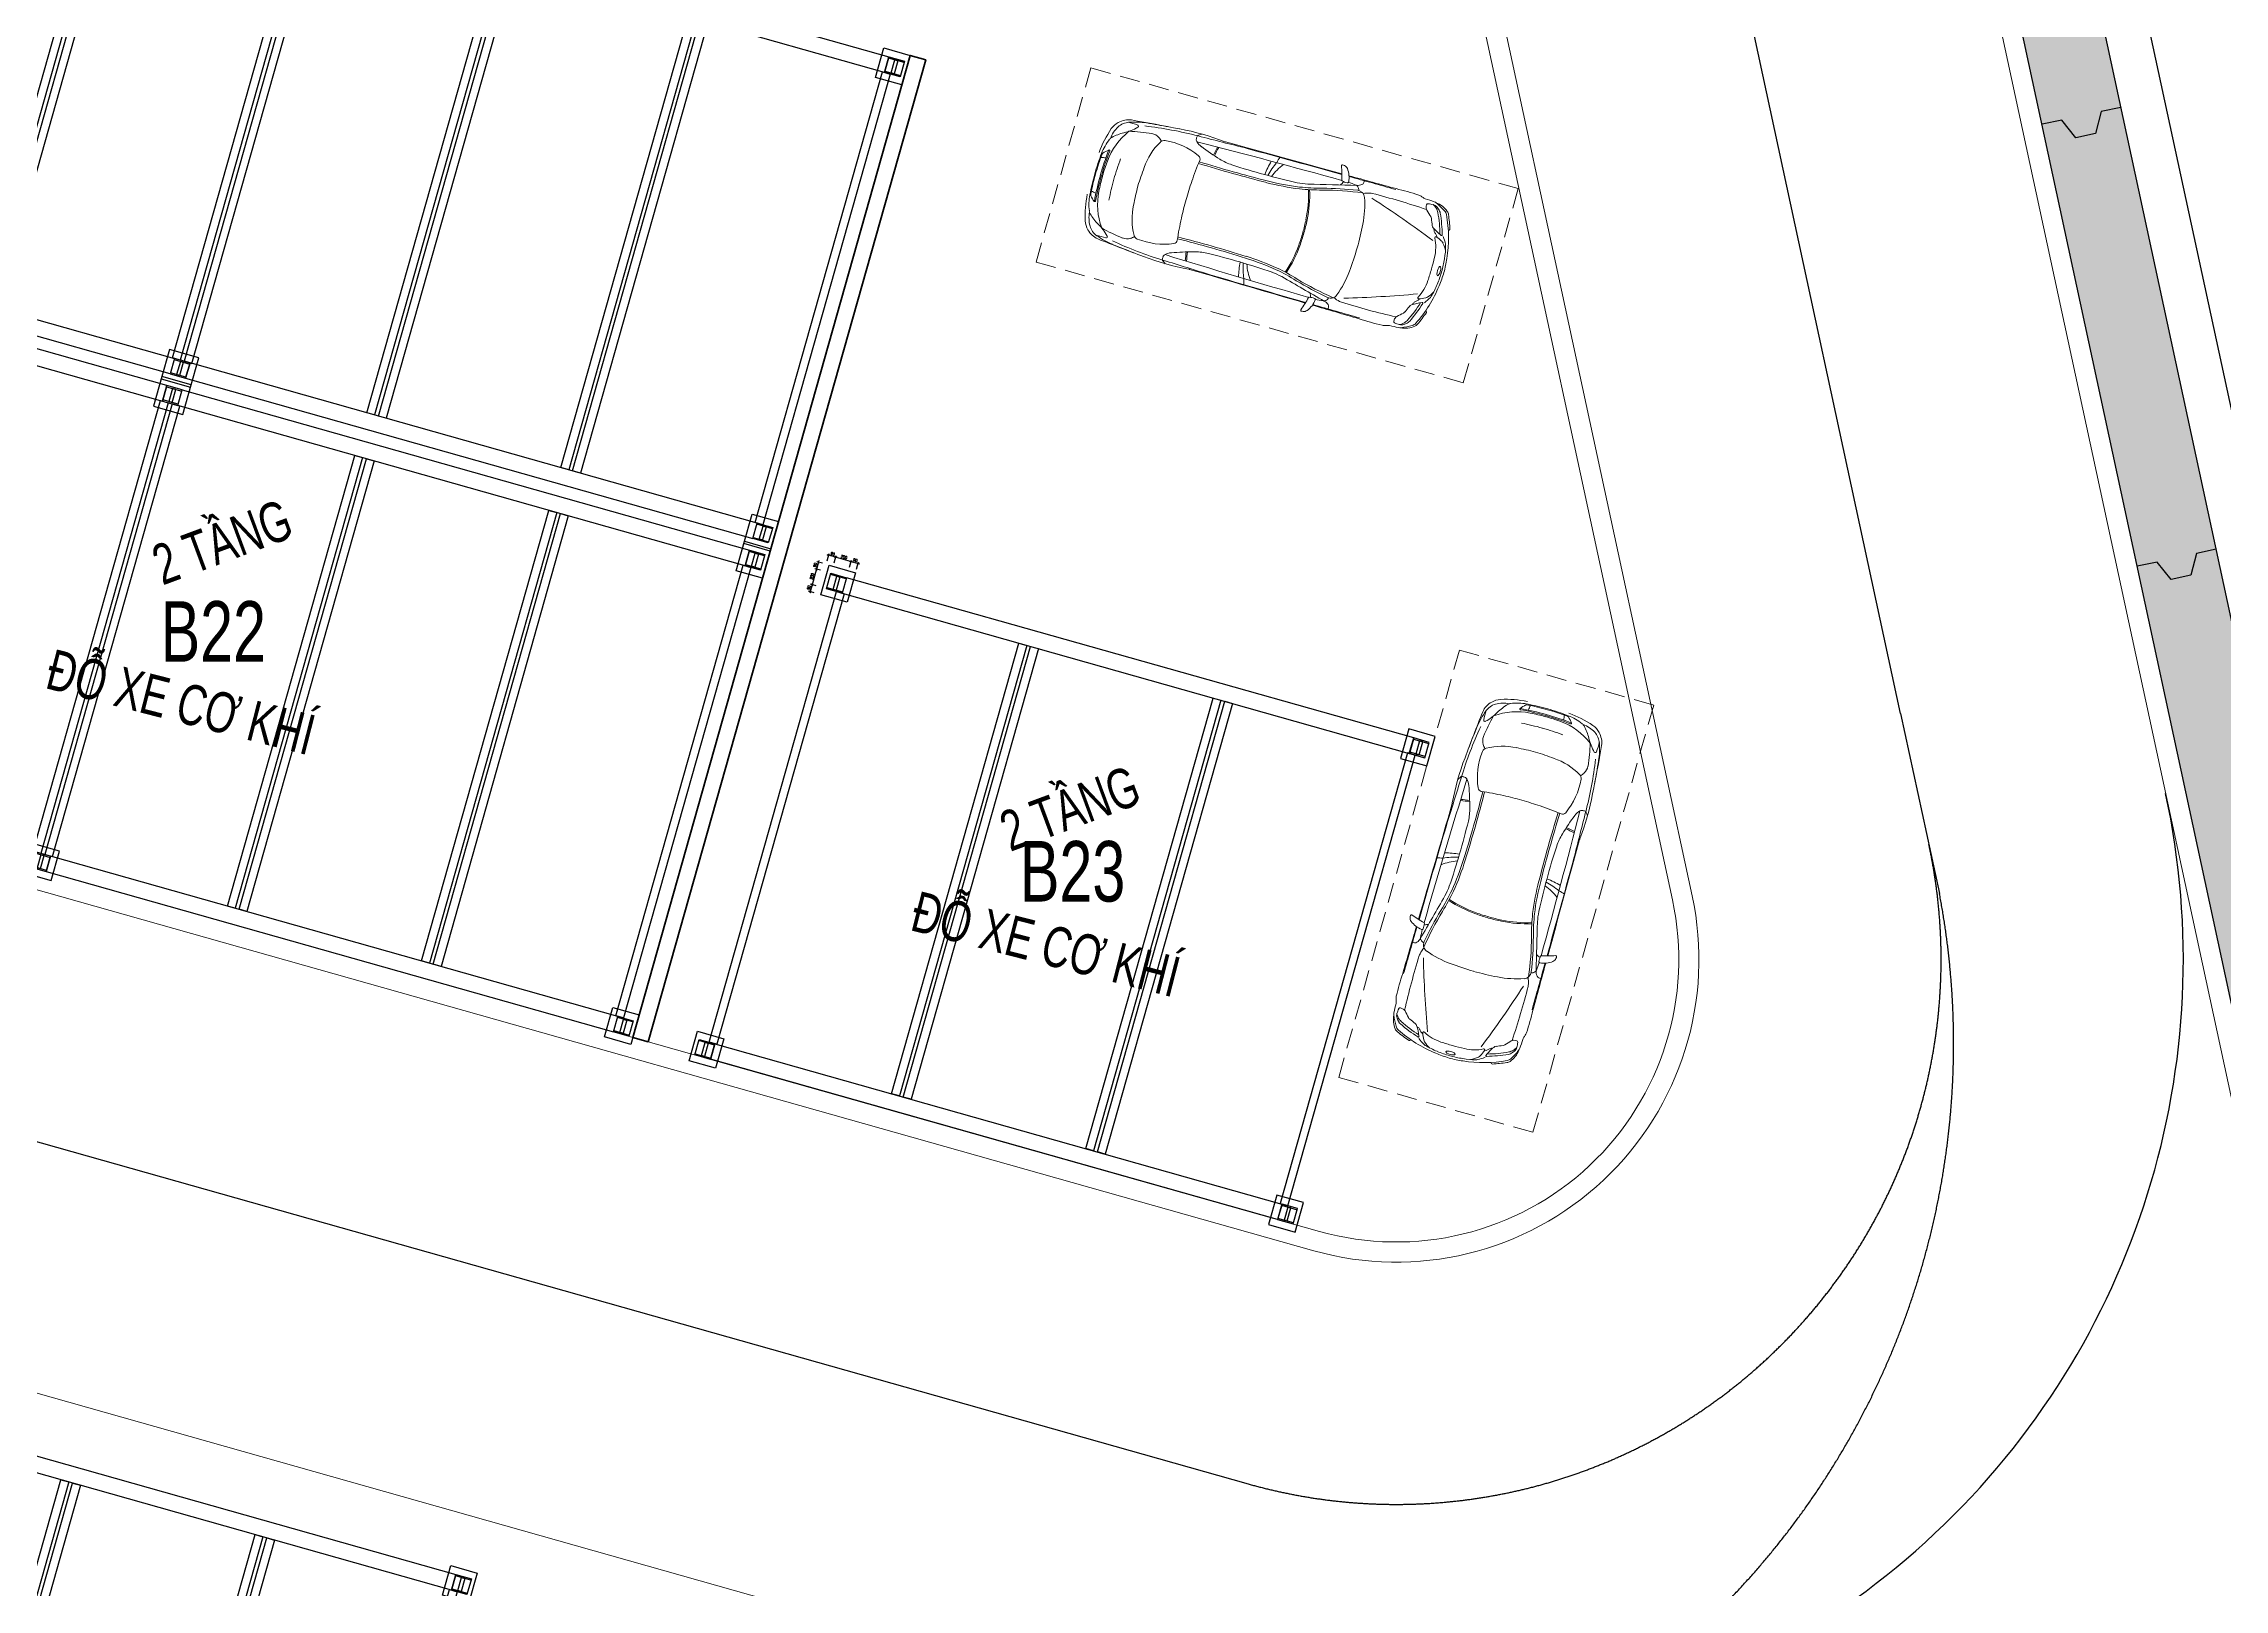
# Model space of a CAD drawing. Header units: millimetres. Extents: x -1534340 to 1713810, y -1348191 to 1114081.
# Drawn here: x 1019368 to 1046380, y 113182 to 132330 of the extents above; entities that cross this region are included whole.
import ezdxf
from ezdxf.enums import TextEntityAlignment as Align

# ---------------------------------------------------------------- set-up
doc = ezdxf.new("R2010")
doc.units = ezdxf.units.MM
doc.header["$LTSCALE"] = 100
doc.header["$PDMODE"] = 32
doc.header["$PDSIZE"] = 2.5
for name, pattern in [('( Hidden )', [0.375, 0.25, -0.125]), ('DASHDOT2', [0.5, 0.25, -0.125, 0, -0.125]), ('Xref_ST_MBDV Cot vach 30.7.2022$0$DASHDOT', [1, 0.5, -0.25, 0, -0.25])]:
    doc.linetypes.add(name, pattern=pattern)
for name, color, linetype, lineweight in [('00lining', 8, 'Continuous', 5), ('00vehicle', 250, 'Continuous', 5), ('09 - DIM', 40, 'Continuous', 5), ('GT NEW', 1, 'Continuous', 13), ('KT-GIAO THONG HAM', 42, 'Continuous', 13), ('KT-Net cat', 1, 'Continuous', 40)]:
    doc.layers.add(name, color=color, linetype=linetype, lineweight=lineweight)
for name, color, linetype in [('2', 2, 'Continuous'), ('A-FLOR-STRS', 16, 'Continuous'), ('ccu12-Manh', 8, 'Continuous'), ('IDEA - dim', 251, 'Continuous'), ('KT-Kich thuoc', 9, 'Continuous'), ('xe cơ khí', 251, 'Continuous'), ('Xref_ST_MBDV Cot vach 30.7.2022$0$KT-Text', 7, 'Continuous'), ('Xref_ST_MBDV Cot vach 30.7.2022$0$Xref_ST_MBDV Cot vach 30.7.2022|Xref_ST_MBDV Cot vach 30.7.2022|Xref_ST_MBDV Cot vach 30.7.2022|Xref_ST_MBDV Cot vach 30.7.2022|A-CORE-OTLN', 2, 'Continuous'), ('Xref_ST_MBDV Cot vach 30.7.2022$0$Xref_ST_MBDV Cot vach 30.7.2022|Xref_ST_MBDV Cot vach 30.7.2022|Xref_ST_MBDV Cot vach 30.7.2022|Xref_ST_MBDV Cot vach 30.7.2022|A-WALL-PATT', 251, 'Continuous'), ('Xref_ST_MBDV Cot vach 30.7.2022$0$Xref_ST_MBDV Cot vach 30.7.2022|Xref_ST_MBDV Cot vach 30.7.2022|Xref_ST_MBDV Cot vach 30.7.2022|Xref_ST_MBDV Cot vach 30.7.2022|ccu12-Thay', 7, 'Continuous'), ('Xref_ST_MBDV Cot vach 30.7.2022$0$Xref_ST_MBDV Cot vach 30.7.2022|Xref_ST_MBDV Cot vach 30.7.2022|Xref_ST_MBDV Cot vach 30.7.2022|Xref_ST_MBDV Cot vach 30.7.2022|Site_plot line', 1, 'Xref_ST_MBDV Cot vach 30.7.2022$0$DASHDOT')]:
    doc.layers.add(name, color=color, linetype=linetype)
doc.styles.add('00 Text ccu dim', font='vnsimli.shx', dxfattribs={"width": 0.7})
doc.styles.add('Xref_ST_MBDV Cot vach 30.7.2022$0$Arial', font='arial.ttf', dxfattribs={"width": 0.7})
doc.dimstyles.new('00A1CCU_1-300', dxfattribs={"dimscale": 300, "dimtxt": 3.5, "dimasz": 1.5, "dimexe": 1, "dimexo": 0, "dimgap": 0.6, "dimtad": 1, "dimdec": 0, "dimzin": 0, "dimdsep": 46, "dimtxsty": '00 Text ccu dim', "dimblk1": 'ARCHTICK', "dimblk2": 'ARCHTICK', "dimsah": 1, "dimcen": 2, "dimdle": 1, "dimclrd": 256, "dimclre": 256, "dimclrt": 31, "dimadec": 0, "dimazin": 0, "dimtfac": 1, "dimtdec": 0, "dimtix": 1, "dimtmove": 2, "dimatfit": 3, "dimldrblk": 'OPEN90', "dimfxl": 1, "dimtvp": 0.833333, "dimtolj": 1, "dimtzin": 0, "dimarcsym": 0})

# ---------------------------------------------------------------- blocks, each defined once
blk = doc.blocks.new('Xref_ST_MBDV Cot vach 30.7.2022$0$Tuong Vay01-flat-1')
at = {"layer": 'Xref_ST_MBDV Cot vach 30.7.2022$0$Xref_ST_MBDV Cot vach 30.7.2022|Xref_ST_MBDV Cot vach 30.7.2022|Xref_ST_MBDV Cot vach 30.7.2022|Xref_ST_MBDV Cot vach 30.7.2022|A-WALL-PATT'}
h = blk.add_hatch(dxfattribs=at)
h.set_pattern_fill('ACET-2D-VATLIEU04', color=256, scale=50, pattern_type=2)
h.set_pattern_definition([(50, (-11139561.84, -1407213.45), (-225.902474, 189.5546825), [37.5, -412.5]), (355, (-11139561.84, -1407213.45), (32.127212, 367.215716), [30, -330]), (100.4514, (-11139531.95, -1407216.06), (-341.231527, -62.944187), [31.870095, -350.571056]), (46.1842, (-11139561.84, -1407113.45), (-319.180497, 306.252097), [56.25, -618.75]), (96.6356, (-11139517.37, -1407120.34), (-516.995922, -60.144022), [47.805144, -525.8565]), (351.1842, (-11139561.84, -1407113.45), (84.740774, 546.39543), [45, -495]), (21, (-11139511.84, -1407138.45), (-105.680822, 275.3079534), [37.5, -412.5]), (326, (-11139511.84, -1407138.45), (206.128805, 305.59852), [30, -330]), (71.4514, (-11139486.97, -1407155.22), (-328.963765, 110.380101), [31.870095, -350.571056]), (37.5, (-11139561.84, -1407213.45), (-78.1345294, 101.8269012), [0, -326, 0, -335, 0, -331.25]), (7.5, (-11139561.84, -1407213.45), (-23.2793464, 176.824191), [0, -191, 0, -318.5, 0, -126.25]), (327.5, (-11139673.34, -1407213.45), (71.9444175, 112.9301145), [0, -125, 0, -390, 0, -517.5000003]), (317.5, (-11139723.34, -1407213.45), (158.0205496, 172.449169), [0, -162.5, 0, -259, 0, -367.5]), (45, (-11139561.84, -1407213.45), (-150.260191, 150.260191), []), (45, (-11139561.84, -1407152.2), (-150.260191, 150.260191), [])])
h.paths.add_polyline_path([(-82665, -118500), (-81837, -121132), (-80903, -123728), (-79863, -126284), (-78720, -128795), (-77475, -131258), (-76131, -133667), (-74689, -136020), (-73153, -138312), (-71525, -140539), (-69807, -142699), (-68002, -144786), (-66114, -146798), (-64145, -148731), (-62100, -150582), (-59980, -152349), (-57790, -154027), (-55533, -155614), (-53213, -157109), (-50835, -158507), (-48401, -159807), (-45916, -161007), (-43385, -162104), (-40811, -163097), (-38198, -163985), (-35551, -164765), (-32875, -165436), (-30174, -165998), (-27451, -166448), (-24702, -166789), (-4397, -168938), (36420, -167648), (41836, -160719), (12445, -24368), (8473, -9249), (-4719, -5521), (-10557, -9947), (-34021, -27848), (-39777, -32009), (-41249, -35294), (-45787, -38574), (-49368, -38942), (-57644, -44924), (-59845, -46601), (-61969, -48362), (-64020, -50208), (-65993, -52137), (-67887, -54144), (-69696, -56226), (-71420, -58381), (-73054, -60604), (-74596, -62892), (-76043, -65242), (-77394, -67648), (-78645, -70107), (-79794, -72615), (-80841, -75168), (-81782, -77762), (-82617, -80392), (-83343, -83054), (-83961, -85743), (-84468, -88455), (-84865, -91186), (-85149, -93930), (-85321, -96684), (-85381, -99530), (-85329, -102201), (-85163, -104955), (-84886, -107701), (-84496, -110432), (-83996, -113146), (-83385, -115836)], flags=16)
h.paths.add_polyline_path([(-83625, -118781), (-82785, -121452), (-81837, -124086), (-80781, -126680), (-79621, -129228), (-78358, -131727), (-76994, -134172), (-75531, -136560), (-73973, -138886), (-72320, -141146), (-70577, -143337), (-68746, -145455), (-66829, -147497), (-64832, -149459), (-62755, -151337), (-60604, -153130), (-58382, -154833), (-56092, -156444), (-53738, -157960), (-51324, -159379), (-48854, -160699), (-46333, -161916), (-43764, -163030), (-41151, -164038), (-38500, -164938), (-35814, -165730), (-33098, -166411), (-30357, -166981), (-27595, -167438), (-24816, -167783), (-4434, -169940), (36920, -168633), (42913, -160966), (13418, -24135), (9295, -8442), (-4926, -4424), (-11163, -9151), (-34617, -27045), (-40580, -31355), (-42052, -34640), (-46156, -37607), (-49737, -37975), (-58240, -44121), (-60467, -45819), (-62623, -47605), (-64704, -49479), (-66707, -51435), (-68628, -53472), (-70465, -55586), (-72214, -57772), (-73872, -60029), (-75437, -62350), (-76905, -64734), (-78276, -67176), (-79545, -69672), (-80712, -72217), (-81774, -74808), (-82729, -77440), (-83576, -80109), (-84314, -82810), (-84940, -85539), (-85455, -88291), (-85857, -91062), (-86146, -93847), (-86321, -96642), (-86382, -99529), (-86328, -102241), (-86160, -105036), (-85879, -107821), (-85484, -110593), (-84976, -113347), (-84356, -116078)])
at = {"layer": 'Xref_ST_MBDV Cot vach 30.7.2022$0$Xref_ST_MBDV Cot vach 30.7.2022|Xref_ST_MBDV Cot vach 30.7.2022|Xref_ST_MBDV Cot vach 30.7.2022|Xref_ST_MBDV Cot vach 30.7.2022|A-CORE-OTLN', "color": 6}
for points in [[(42913, -160966), (13418, -24135), (9295, -8442), (-4926, -4424), (-11163, -9151), (-34617, -27045)], [(41836, -160719), (12445, -24368), (8473, -9249), (-4719, -5521), (-10557, -9947), (-34021, -27848)]]:
    blk.add_lwpolyline(points, dxfattribs=at)
at = {"layer": 'Xref_ST_MBDV Cot vach 30.7.2022$0$Xref_ST_MBDV Cot vach 30.7.2022|Xref_ST_MBDV Cot vach 30.7.2022|Xref_ST_MBDV Cot vach 30.7.2022|Xref_ST_MBDV Cot vach 30.7.2022|ccu12-Thay', "ltscale": 10}
for points in [[(15188, -32347), (14944, -32399), (14874, -32670), (14630, -32723), (14455, -32505), (14211, -32557)], [(16368, -37821), (16124, -37873), (16054, -38144), (15810, -38197), (15635, -37979), (15391, -38032)]]:
    blk.add_lwpolyline(points, dxfattribs=at)
at = {"layer": 'Xref_ST_MBDV Cot vach 30.7.2022$0$Xref_ST_MBDV Cot vach 30.7.2022|Xref_ST_MBDV Cot vach 30.7.2022|Xref_ST_MBDV Cot vach 30.7.2022|Xref_ST_MBDV Cot vach 30.7.2022|Site_plot line', "ltscale": 5000}
blk.add_line((43505, -161101), (13953, -24007), dxfattribs=at)
blk = doc.blocks.new('cot')
at = {"layer": 'xe cơ khí'}
for points in [[(11052751, 1251358), (11053091, 1251358), (11053091, 1250978), (11052751, 1250978)], [(11052801, 1251268), (11053001, 1251268), (11053001, 1251252), (11052801, 1251252)], [(11052801, 1251268), (11053001, 1251268), (11053001, 1251068), (11052801, 1251068)], [(11052921, 1251252), (11052921, 1251084), (11052881, 1251084), (11052881, 1251252)], [(11052801, 1251084), (11053001, 1251084), (11053001, 1251068), (11052801, 1251068)]]:
    blk.add_lwpolyline(points, close=True, dxfattribs=at)
blk = doc.blocks.new('bbbb5')
at = {"layer": 'xe cơ khí'}
for points in [[(7550, 6290), (250, 6290), (250, 6090), (7550, 6090)], [(7840, 6380), (7460, 6380), (7460, 6000), (7840, 6000)], [(7750, 6290), (7550, 6290), (7550, 6274), (7750, 6274)], [(7750, 6290), (7550, 6290), (7550, 6090), (7750, 6090)], [(7630, 6274), (7630, 6106), (7670, 6106), (7670, 6274)], [(7750, 6290), (12550, 6290), (12550, 6090), (7750, 6090)], [(175, 6090), (275, 6090), (275, 290), (175, 290)], [(2525, 6090), (2625, 6090), (2625, 290), (2525, 290)], [(2675, 6090), (2775, 6090), (2775, 290), (2675, 290)], [(5025, 6090), (5125, 6090), (5125, 290), (5025, 290)], [(5175, 6090), (5275, 6090), (5275, 290), (5175, 290)], [(7625, 6090), (7525, 6090), (7525, 290), (7625, 290)], [(7750, 6106), (7550, 6106), (7550, 6090), (7750, 6090)], [(7675, 6090), (7775, 6090), (7775, 290), (7675, 290)], [(10125, 6090), (10025, 6090), (10025, 290), (10125, 290)], [(10275, 6090), (10175, 6090), (10175, 290), (10275, 290)], [(12625, 6090), (12525, 6090), (12525, 290), (12625, 290)], [(250, 290), (7550, 290), (7550, 90), (250, 90)], [(7840, 380), (7460, 380), (7460, 0), (7840, 0)], [(7750, 290), (7550, 290), (7550, 274), (7750, 274)], [(7750, 290), (7550, 290), (7550, 90), (7750, 90)], [(7630, 274), (7630, 106), (7670, 106), (7670, 274)], [(12550, 290), (7750, 290), (7750, 90), (12550, 90)], [(7750, 106), (7550, 106), (7550, 90), (7750, 90)]]:
    blk.add_lwpolyline(points, close=True, dxfattribs=at)
for p in [(-11052751, -1244978), (-11052751, -1250978)]:
    blk.add_blockref('cot', p, dxfattribs=at)
at = {"layer": 'xe cơ khí', "xscale": -1}
for p in [(11065551, -1244978), (11065551, -1250978)]:
    blk.add_blockref('cot', p, dxfattribs=at)
blk = doc.blocks.new('_ARCHTICK')
at = {"color": 0, "linetype": 'ByBlock', "const_width": 0.15}
blk.add_lwpolyline([(-0.5, -0.5), (0.5, 0.5)], dxfattribs=at)
blk = doc.blocks.new('*D310')
at = {"layer": 'Defpoints', "color": 0, "transparency": 16777216}
for p in [(-1060606, -1174522), (-1060606, -1174594), (-1060516, -1174594)]:
    blk.add_point(p, dxfattribs=at)
at = {"layer": 'xe cơ khí', "lineweight": -2, "transparency": 16777216}
for p, q in [((-1060606, -1174594), (-1060606, -1174502)), ((-1060516, -1174594), (-1060516, -1174502)), ((-1060496, -1174522), (-1060626, -1174522))]:
    blk.add_line(p, q, dxfattribs=at)
at = {"layer": 'xe cơ khí', "lineweight": -2, "transparency": 16777216, "xscale": 30, "yscale": 30, "zscale": 30, "rotation": 180}
blk.add_blockref('_ARCHTICK', (-1060606, -1174522), dxfattribs=at)
at = {"layer": 'xe cơ khí', "lineweight": -2, "transparency": 16777216, "xscale": 30, "yscale": 30, "zscale": 30}
blk.add_blockref('_ARCHTICK', (-1060516, -1174522), dxfattribs=at)
at = {"layer": 'xe cơ khí', "color": 31, "transparency": 16777216, "insert": (-1060561, -1174492), "char_height": 36, "attachment_point": 5, "style": '00 Text ccu dim'}
blk.add_mtext('\\A1;90', dxfattribs=at)
blk = doc.blocks.new('_Open90')
at = {"color": 0, "linetype": 'ByBlock', "lineweight": -2}
for p, q in [((0, 0), (-1, 0)), ((-0.5, 0.5), (0, 0)), ((0, 0), (-0.5, -0.5))]:
    blk.add_line(p, q, dxfattribs=at)
blk = doc.blocks.new('*D311')
at = {"layer": 'Defpoints', "color": 0, "transparency": 16777216}
for p in [(-1060516, -1174522), (-1060516, -1174594), (-1060316, -1174594)]:
    blk.add_point(p, dxfattribs=at)
at = {"layer": 'xe cơ khí', "lineweight": -2, "transparency": 16777216}
for p, q in [((-1060516, -1174594), (-1060516, -1174502)), ((-1060316, -1174594), (-1060316, -1174502)), ((-1060296, -1174522), (-1060536, -1174522))]:
    blk.add_line(p, q, dxfattribs=at)
at = {"layer": 'xe cơ khí', "lineweight": -2, "transparency": 16777216, "xscale": 30, "yscale": 30, "zscale": 30, "rotation": 180}
blk.add_blockref('_ARCHTICK', (-1060516, -1174522), dxfattribs=at)
at = {"layer": 'xe cơ khí', "lineweight": -2, "transparency": 16777216, "xscale": 30, "yscale": 30, "zscale": 30}
blk.add_blockref('_ARCHTICK', (-1060316, -1174522), dxfattribs=at)
at = {"layer": 'xe cơ khí', "color": 31, "transparency": 16777216, "insert": (-1060416, -1174492), "char_height": 36, "attachment_point": 5, "style": '00 Text ccu dim'}
blk.add_mtext('\\A1;200', dxfattribs=at)
blk = doc.blocks.new('*D312')
at = {"layer": 'Defpoints', "color": 0, "transparency": 16777216}
for p in [(-1060316, -1174594), (-1060226, -1174522), (-1060226, -1174594)]:
    blk.add_point(p, dxfattribs=at)
at = {"layer": 'xe cơ khí', "lineweight": -2, "transparency": 16777216}
for p, q in [((-1060316, -1174594), (-1060316, -1174502)), ((-1060226, -1174594), (-1060226, -1174502)), ((-1060336, -1174522), (-1060206, -1174522))]:
    blk.add_line(p, q, dxfattribs=at)
at = {"layer": 'xe cơ khí', "lineweight": -2, "transparency": 16777216, "xscale": 30, "yscale": 30, "zscale": 30, "rotation": 180}
blk.add_blockref('_ARCHTICK', (-1060316, -1174522), dxfattribs=at)
at = {"layer": 'xe cơ khí', "lineweight": -2, "transparency": 16777216, "xscale": 30, "yscale": 30, "zscale": 30}
blk.add_blockref('_ARCHTICK', (-1060226, -1174522), dxfattribs=at)
at = {"layer": 'xe cơ khí', "color": 31, "transparency": 16777216, "insert": (-1060271, -1174492), "char_height": 36, "attachment_point": 5, "style": '00 Text ccu dim'}
blk.add_mtext('\\A1;90', dxfattribs=at)
blk = doc.blocks.new('*D313')
at = {"layer": 'Defpoints', "color": 0, "transparency": 16777216}
for p in [(-1060703, -1174729), (-1060653, -1174639), (-1060653, -1174729)]:
    blk.add_point(p, dxfattribs=at)
at = {"layer": 'xe cơ khí', "lineweight": -2, "transparency": 16777216}
for p, q in [((-1060653, -1174639), (-1060723, -1174639)), ((-1060653, -1174729), (-1060723, -1174729)), ((-1060703, -1174619), (-1060703, -1174749))]:
    blk.add_line(p, q, dxfattribs=at)
at = {"layer": 'xe cơ khí', "lineweight": -2, "transparency": 16777216, "xscale": 30, "yscale": 30, "zscale": 30}
for p, rotation in [((-1060703, -1174639), 90), ((-1060703, -1174729), 270)]:
    blk.add_blockref('_ARCHTICK', p, dxfattribs=dict(at, rotation=rotation))
at = {"layer": 'xe cơ khí', "color": 31, "transparency": 16777216, "insert": (-1060733, -1174684), "char_height": 36, "attachment_point": 5, "rotation": 90, "style": '00 Text ccu dim'}
blk.add_mtext('\\A1;90', dxfattribs=at)
blk = doc.blocks.new('*D314')
at = {"layer": 'Defpoints', "color": 0, "transparency": 16777216}
for p in [(-1060653, -1174729), (-1060703, -1174929), (-1060653, -1174929)]:
    blk.add_point(p, dxfattribs=at)
at = {"layer": 'xe cơ khí', "lineweight": -2, "transparency": 16777216}
for p, q in [((-1060653, -1174729), (-1060723, -1174729)), ((-1060703, -1174709), (-1060703, -1174949)), ((-1060653, -1174929), (-1060723, -1174929))]:
    blk.add_line(p, q, dxfattribs=at)
at = {"layer": 'xe cơ khí', "lineweight": -2, "transparency": 16777216, "xscale": 30, "yscale": 30, "zscale": 30}
for p, rotation in [((-1060703, -1174729), 90), ((-1060703, -1174929), 270)]:
    blk.add_blockref('_ARCHTICK', p, dxfattribs=dict(at, rotation=rotation))
at = {"layer": 'xe cơ khí', "color": 31, "transparency": 16777216, "insert": (-1060733, -1174829), "char_height": 36, "attachment_point": 5, "rotation": 90, "style": '00 Text ccu dim'}
blk.add_mtext('\\A1;200', dxfattribs=at)
blk = doc.blocks.new('*D315')
at = {"layer": 'Defpoints', "color": 0, "transparency": 16777216}
for p in [(-1060703, -1175019), (-1060653, -1174929), (-1060653, -1175019)]:
    blk.add_point(p, dxfattribs=at)
at = {"layer": 'xe cơ khí', "lineweight": -2, "transparency": 16777216}
for p, q in [((-1060653, -1174929), (-1060723, -1174929)), ((-1060653, -1175019), (-1060723, -1175019)), ((-1060703, -1174909), (-1060703, -1175039))]:
    blk.add_line(p, q, dxfattribs=at)
at = {"layer": 'xe cơ khí', "lineweight": -2, "transparency": 16777216, "xscale": 30, "yscale": 30, "zscale": 30}
for p, rotation in [((-1060703, -1174929), 90), ((-1060703, -1175019), 270)]:
    blk.add_blockref('_ARCHTICK', p, dxfattribs=dict(at, rotation=rotation))
at = {"layer": 'xe cơ khí', "color": 31, "transparency": 16777216, "insert": (-1060733, -1174974), "char_height": 36, "attachment_point": 5, "rotation": 90, "style": '00 Text ccu dim'}
blk.add_mtext('\\A1;90', dxfattribs=at)
blk = doc.blocks.new('*U1475')
at = {"linetype": '( Hidden )', "ltscale": 10}
blk.add_lwpolyline([(-1337, -5892), (-3328, -4379), (0, 0), (1990, -1513)], close=True, dxfattribs=at)
at = {"layer": '00vehicle', "ltscale": 300}
for centre, radius, start, end in [((6138, -6507), 8400, 139.2937, 140.0872), ((249, -1377), 553, 144.2387, 150.5493), ((-158, -1090), 94.3, 119.4911, 139.2937), ((5, -1196), 282, 103.1712, 138.8314), ((273, -1852), 969, 111.2439, 119.4911), ((-165, -1092), 51.5, 109.8199, 135.9497), ((-124, -1109), 94.3, 108.1722, 144.2387), ((-107, -1273), 241, 99.6154, 108.1512), ((-75, -1257), 250, 95.1771, 108.1722), ((-120, -1214), 182, 79.7114, 98.5191), ((-89, -1102), 94.3, 77.8981, 95.1771), ((-377, -2542), 1534, 68.9402, 79.1598), ((-44, -1037), 94.3, 79.0048, 111.2439), ((-455, -2807), 1838, 69.4545, 77.8981), ((-37, -1013), 94.3, 76.4879, 103.1712), ((-325, -2482), 1566, 58.9362, 79.0048), ((-490, -2895), 2030, 71.3618, 76.4879), ((156, -980), 9.43, 13.9951, 71.3618), ((56, -1005), 113, 5.2214, 13.9951), ((6799, -7039), 9126, 139.8322, 144.2299), ((2627, -3644), 3887, 140.5752, 144.9004), ((7073, -12337), 13064, 121.6882, 125.7098), ((-302, -1235), 94.3, 122.0575, 141.1087), ((-548, -842), 369, 302.0575, 308.4568), ((-377, -1057), 94.3, 308.4568, 320.0872), ((-217, -1115), 18.9, 150.5493, 233.2855), ((-138, -1008), 151, 233.2855, 247.8373), ((-173, -1096), 56.6, 247.8373, 279.2858), ((-748, 2421), 3620, 279.2858, 280.7493), ((-63, -1191), 56.6, 75.2322, 100.7493), ((12659, 47067), 49850, 255.2322, 255.3317), ((50, -1104), 56.6, 255.3317, 288.2195), ((-124, -574), 614, 288.2195, 300.9605), ((853, 1132), 2412, 251.3405, 251.7539), ((118, -1096), 66, 251.7539, 282.2532), ((-4, -534), 641, 282.2532, 284.0202), ((168, -1220), 66, 74.9251, 104.0202), ((193, -1173), 12.3, 125.2976, 260.2265), ((-51, -2030), 905, 74.3854, 74.9251), ((413, -1484), 393, 112.7606, 125.2976), ((187, -1094), 8.49, 300.9605, 69.4545), ((99, -1723), 546, 55.0317, 80.2265), ((221, -1586), 504, 79.763, 90.9986), ((298, -1208), 94.3, 95.6546, 112.7606), ((319, -1420), 307, 76.8591, 95.6546), ((293, -1183), 94.3, 68.86, 79.763), ((-5, -1956), 923, 58.6135, 68.86), ((-2722, -5755), 5467, 53.4458, 55.0227), ((-394, -2603), 1678, 53.1636, 58.8045), ((-157, -2278), 1306, 52.9352, 60.6675), ((-412, -2589), 1678, 46.7311, 52.3719), ((-163, -2274), 1306, 44.868, 52.6004), ((-507897, 376213), 632452, 323.284507, 323.339248), ((203451, -155817), 255839, 142.87843, 143.01321), ((-2825, -5677), 5467, 50.5128, 52.0898), ((304, -1879), 546, 25.3091, 50.5038), ((107, -2042), 923, 36.6755, 46.922), ((-313, -2491), 1566, 26.5307, 46.5993), ((537, -1586), 307, 9.881, 28.6764), ((450, -1512), 393, 340.2379, 352.775), ((746, -1549), 94.3, 352.775, 9.881), ((772, -1547), 94.3, 25.7726, 36.6755), ((403, -1725), 504, 14.5369, 25.7726), ((887, -1625), 8.49, 36.0811, 164.5751), ((-592, -2703), 1838, 27.6374, 36.0811), ((1007, -1728), 113, 91.5404, 100.3141), ((1004, -1625), 9.43, 34.1738, 91.5404), ((-667, -2760), 2030, 29.0477, 34.1738), ((-1005, -1945), 66, 89.5841, 136.2067), ((1915287, -818833), 2082962, 156.907039, 156.923761), ((-1007, -2190), 311, 58.975, 89.5841), ((3343, -3973), 4570, 152.4312, 157.9248), ((2677, -3684), 3821, 150.6689, 158.1813), ((83, -2674), 1187, 136.2474, 141.1727), ((-1119, -2144), 525, 48.1783, 51.6885), ((-740, -1886), 47.2, 101.0104, 136.2474), ((-797, -1784), 41.3, 2.4359, 47.5836), ((-885, -1791), 130, 335.3417, 4.0429), ((-733, -1920), 81.4, 65.6682, 101.0104), ((-624, -1901), 94.3, 72.0749, 152.5676), ((-319, -1870), 332, 154.394, 169.4862), ((-491, -1788), 141, 144.0565, 154.394), ((-1005, -3080), 1333, 57.8049, 72.0749), ((-11790, 1998), 13064, 339.8256, 343.8471), ((808, -1641), 12.3, 205.3091, 340.2379), ((48, -2105), 905, 30.6105, 31.1501), ((770, -1678), 66, 1.5153, 30.6105), ((1477, -1659), 641, 181.5153, 183.2824), ((903, -1692), 66, 183.2824, 213.7817), ((2853, -388), 2412, 213.7817, 214.1951), ((1471, -1786), 614, 164.5751, 177.3161), ((914, -1760), 56.6, 177.3161, 210.2039), ((43947, 23290), 49850, 210.2039, 210.3034), ((-358, -2556), 1534, 26.3758, 36.5953), ((859, -1892), 56.6, 4.7863, 30.3034), ((4523, -1585), 3620, 184.7863, 186.2498), ((853, -1954), 182, 7.0164, 25.8242), ((953, -1894), 94.3, 10.3585, 27.6374), ((799, -1922), 250, 357.3634, 10.3585), ((837, -1828), 282, 326.7042, 2.3644), ((133, -1746), 969, 346.0445, 354.2916), ((1004, -1833), 94.3, 354.2916, 26.5307), ((1025, -1820), 94.3, 2.3644, 29.0477), ((61981, -49548), 78830, 142.90024, 144.25012), ((-507897, 376213), 632452, 323.140878, 323.276197), ((203451, -155817), 255839, 143.03387, 143.30635), ((-1061, -1924), 9.43, 145.2726, 251.7711), ((-939, -2009), 158, 136.2067, 145.2726), ((-1721, -3930), 2102, 66.885, 71.7711), ((-892, -1988), 9.43, 246.885, 310.4839), ((-1029, -1828), 220, 310.4839, 328.3076), ((-978, -2071), 136, 16.2584, 39.905), ((-854, -1936), 14.1, 328.3076, 58.975), ((-2850, -5911), 4712, 53.4694, 57.1673), ((-6613, 3153), 9126, 321.3054, 325.7031), ((981, -1973), 56.6, 186.2498, 217.6982), ((1056, -1915), 151, 217.6982, 232.25), ((975, -2020), 18.9, 232.25, 314.9862), ((1326, -2266), 369, 157.0788, 163.478), ((1073, -2159), 94.3, 145.4484, 157.0788), ((597, -1642), 553, 314.9862, 321.2969), ((-5923, 2659), 8400, 325.4484, 326.2419), ((983, -1964), 51.5, 329.5859, 355.7157), ((955, -1929), 94.3, 321.2969, 357.3634), ((793, -1957), 241, 357.3844, 5.9202), ((982, -1957), 94.3, 326.2419, 346.0445), ((-1716, -2090), 777, 326.3942, 336.116), ((-3413, -1272), 2706, 332.7042, 338.6834), ((-3411, -1273), 2727, 332.6887, 338.6847), ((-1432, -3842), 1503, 56.5511, 70.8195), ((-1432, -3842), 1517, 56.5498, 70.7671), ((-708, -3306), 1333, 33.4607, 47.7307), ((-202625, 152772), 255839, 322.52234, 322.65711), ((500491, -390090), 632452, 142.196297, 142.251038), ((-2224, 43), 3887, 320.6346, 324.9598), ((882, -2134), 94.3, 324.4269, 343.478), ((-8546, 2532), 9024, 320.6222, 325.9553), ((-474, -1892), 1202, 216.2468, 220.125), ((-486, -2162), 1039, 209.0827, 219.7014), ((-677, -2414), 690, 195.425, 212.7711), ((-3859, -953), 3250, 324.1269, 331.3152), ((-3859, -953), 3273, 324.1283, 331.3152), ((-2054, -4772), 2623, 52.8115, 56.4153), ((-2054, -4772), 2637, 52.8112, 56.4153), ((-2057, -4770), 2623, 49.1203, 52.7241), ((-2057, -4770), 2637, 49.1203, 52.7243), ((-2276, 80), 3821, 307.3542, 314.8666), ((-2733, 644), 4570, 307.6108, 313.1043), ((326, -2623), 94.3, 312.968, 33.4607), ((337, -2733), 81.4, 4.5251, 39.8674), ((274, -2321), 332, 296.0493, 311.1416), ((400, -2464), 141, 311.1416, 321.479), ((-47174, 29409), 55815, 323.932, 324.575), ((-14926, 6974), 16863, 321.3578, 324.3368), ((-14926, 6974), 16885, 321.3509, 324.3368), ((-293, -1797), 1470, 219.0447, 226.253), ((-62348, 44933), 78830, 321.28542, 322.63531), ((-202625, 152772), 255839, 322.2292, 322.50168), ((-1327, -3921), 1503, 34.7161, 48.9844), ((-1327, -3921), 1517, 34.7685, 48.9857), ((1678, -5139), 2727, 126.8509, 132.8468), ((-1299909, 1624485), 2082962, 308.611784, 308.628506), ((257, -3010), 136, 65.6305, 89.2771), ((314, -2905), 9.43, 155.0517, 218.6505), ((505, -2994), 220, 137.2279, 155.0517), ((-1335, -4224), 2102, 33.7645, 38.6505), ((354, -2854), 14.1, 46.5605, 137.2279), ((-608, -2149), 1187, 324.3628, 329.2881), ((150, -3069), 311, 15.9515, 46.5605), ((372, -2731), 47.2, 329.2881, 4.5251), ((502, -2845), 130, 101.4927, 130.1938), ((486, -2758), 41.3, 57.9519, 103.0996), ((224, -3165), 525, 53.8471, 57.3572), ((375, -5244), 3056, 137.2514, 148.1751), ((-1939, -3107), 94.3, 317.7723, 323.1409), ((-2112, -2740), 706, 306.6226, 320.091), ((6719, -9068), 9024, 139.5803, 144.9134), ((500491, -390090), 632452, 142.259348, 142.394667), ((2106, -5486), 3273, 134.2204, 141.4073), ((2106, -5486), 3250, 134.2204, 141.4086), ((1679, -5141), 2706, 126.8522, 132.8314), ((437, -3726), 777, 129.4195, 139.1413), ((421, -3050), 9.43, 213.7645, 320.263), ((307, -2955), 158, 320.263, 329.3289), ((385, -3002), 66, 329.3289, 15.9515), ((1999, -6388), 5008, 144.1078, 151.7789), ((128, -3523), 2193, 176.7506, 178.33), ((-1860, -3240), 299, 227.1791, 234.6397), ((-2006, -3446), 47.2, 234.6397, 279.0986), ((-2033, -3274), 221, 279.0986, 301.1846), ((-3266, -1260), 2582, 301.4422, 307.5783), ((-841, -2431), 1311, 220.2631, 225.1859), ((-832, -2419), 1311, 220.2472, 225.3906), ((12707, -14025), 16885, 141.1987, 144.1847), ((12707, -14025), 16863, 141.1987, 144.1777), ((38, -2560), 1039, 245.8341, 256.4529), ((-154, -2812), 690, 252.7645, 270.1106), ((16478, -15683), 22246, 147.2015, 148.767), ((71258, -48750), 86228, 148.53957, 148.72566), ((-1407, -4300), 871, 118.7803, 149.148), ((-1801, -3577), 47.2, 45.7854, 121.5622), ((1274, -416), 4363, 225.7854, 229.4415), ((1972, 487), 5502, 230.0337, 232.5028), ((338, -2276), 1470, 239.2826, 246.4908), ((295, -2476), 1202, 245.4106, 249.2887), ((-1639, -4461), 931, 149.3278, 162.894), ((-163, -5220), 2469, 149.6613, 156.3013), ((-2172, -4045), 141, 109.0505, 149.6613), ((-2116, -4207), 314, 98.7412, 109.0505), ((-2098, -3888), 66, 148.4294, 202.6055), ((-1413, -3603), 807, 202.6055, 229.4369), ((1931, 517), 5502, 233.0327, 235.5019), ((1249, -396), 4363, 236.0941, 239.7502), ((1652, -4997), 2582, 157.9573, 164.0934), ((42960, -39086), 55815, 140.9606, 141.6035), ((-84, -4282), 706, 145.4446, 158.9129), ((-2302, -4275), 274, 169.7832, 187.5377), ((-2325, -4282), 251, 186.7239, 213.1789), ((-2341, -4265), 234, 149.9949, 170.5242), ((-2315, -4253), 224, 162.6801, 200.8375), ((-1545, -4886), 1204, 139.1688, 145.0403), ((-2445, -4109), 15.1, 8.4652, 139.1688), ((-1795, -4376), 641, 172.5271, 186.9291), ((-3041, -4198), 618, 351.1842, 8.4652), ((-1614, -3981), 847, 196.9737, 228.1437), ((1861, 100), 5750, 228.6405, 231.0596), ((-1775, -4019), 871, 316.3873, 346.755), ((-973, -4206), 47.2, 343.9733, 59.7502), ((-3162, -2556), 3056, 317.3603, 328.2839), ((-620, -4349), 221, 164.351, 186.437), ((-127, -2974), 1311, 240.3497, 245.2724), ((-117, -2962), 1311, 240.145, 245.2883), ((-483, -4213), 94.3, 142.3947, 147.7632), ((-1353, -3600), 1438, 214.727, 228.0672), ((-2171, -4191), 381, 201.8933, 227.9953), ((-2337, -4441), 94.3, 186.9291, 209.3845), ((-1886, -4187), 612, 209.3845, 228.2142), ((-2290, -4545), 9.43, 47.1628, 179.0556), ((-53, -2135), 3294, 227.0006, 232.7742), ((-1973, -4551), 326, 179.0556, 193.712), ((-44, -2123), 3294, 227.1628, 232.7742), ((288, -1735), 3644, 228.1168, 232.3163), ((1588, 307), 5750, 234.476, 236.895), ((-1102, -3839), 807, 236.0987, 262.93), ((-4699, -1297), 5008, 313.7564, 321.4276), ((-792, -4368), 47.2, 186.437, 230.8958), ((-633, -4172), 299, 230.8958, 238.3565), ((-1439, -2333), 2193, 287.2056, 288.7849), ((139, -1931), 3644, 228.1168, 232.3163), ((-2263, -4621), 28.3, 193.712, 228.261), ((145, -1923), 3644, 228.261, 232.3163), ((-1633, -4960), 683, 149.5654, 154.8236), ((-588, -2842), 2379, 228.033, 232.7247), ((93, -1896), 3644, 233.2192, 237.4187), ((99, -1888), 3644, 233.2192, 237.2745), ((-52, -2135), 3294, 232.7613, 238.535), ((-43, -2124), 3294, 232.7613, 238.3727), ((-590, -2840), 2379, 232.8109, 237.5025), ((242, -1700), 3644, 233.2192, 237.4187), ((-1412, -4133), 847, 237.3918, 268.5619), ((-2995, -3068), 2469, 309.2342, 315.8742), ((-17533, 10163), 22246, 316.7685, 318.334), ((-1325, -4688), 141, 315.8742, 356.485), ((-1193, -4575), 66, 262.93, 317.1062), ((-64063, 54085), 86228, 316.80988, 316.99597), ((-1496, -4678), 314, 356.485, 6.7944), ((-2351, -4414), 683, 310.712, 315.9701), ((-1116, -3780), 1438, 237.4683, 250.8085), ((-1856, -4930), 28.3, 237.2745, 271.8236), ((-1539, -4451), 612, 237.3213, 256.1511), ((-1865, -4633), 326, 271.8236, 286.4799), ((-1776, -4936), 9.43, 286.4799, 58.3727), ((-1663, -4954), 94.3, 256.1511, 278.6064), ((-1466, -4727), 381, 237.5403, 263.6422), ((-1744, -4414), 641, 278.6064, 293.0084), ((-1487, -4883), 224, 264.6981, 302.8555), ((-1239, -5567), 618, 97.0703, 114.3513), ((-1512, -4876), 274, 277.9979, 295.7523), ((-1492, -4911), 234, 295.0113, 315.5406), ((-2303, -4310), 1204, 320.4952, 326.3667), ((-1868, -4286), 931, 302.6415, 316.2078), ((-1313, -4968), 15.1, 326.3667, 97.0703), ((-1512, -4899), 251, 252.3566, 278.8116)]:
    blk.add_arc(centre, radius, start, end, dxfattribs=at)
at = {"layer": '00vehicle', "ltscale": 300, "extrusion": (0, 0, -1)}
blk.add_ellipse((591, -1288), major_axis=(-47.6, 36.1), ratio=0.310966, dxfattribs=at)
at = {"layer": '09 - DIM', "ltscale": 300}
blk.add_arc((-2942, -5842), 4712, 48.3682, 52.0661, dxfattribs=at)
blk = doc.blocks.new('hhhh')
at = {"layer": 'xe cơ khí'}
for points in [[(-1053016, -1174729.3), (-1060316, -1174729.3), (-1060316, -1174929.3), (-1053016, -1174929.3)], [(-1060391, -1174929.3), (-1060291, -1174929.3), (-1060291, -1180729.3), (-1060391, -1180729.3)], [(-1058041, -1174929.3), (-1057941, -1174929.3), (-1057941, -1180729.3), (-1058041, -1180729.3)], [(-1057891, -1174929.3), (-1057791, -1174929.3), (-1057791, -1180729.3), (-1057891, -1180729.3)], [(-1055541, -1174929.3), (-1055441, -1174929.3), (-1055441, -1180729.3), (-1055541, -1180729.3)], [(-1055391, -1174929.3), (-1055291, -1174929.3), (-1055291, -1180729.3), (-1055391, -1180729.3)], [(-1052941, -1174929.3), (-1053041, -1174929.3), (-1053041, -1180729.3), (-1052941, -1180729.3)], [(-1060316, -1180729.3), (-1053016, -1180729.3), (-1053016, -1180929.3), (-1060316, -1180929.3)]]:
    blk.add_lwpolyline(points, close=True, dxfattribs=at)
for p in [(-12113317.4, -2425997.7), (-12113317.4, -2431997.7)]:
    blk.add_blockref('cot', p, dxfattribs=at)
at = {"layer": 'xe cơ khí', "xscale": -1}
for p in [(9999985.3, -2425997.7), (9999985.3, -2431997.7)]:
    blk.add_blockref('cot', p, dxfattribs=at)
at = {"layer": 'xe cơ khí'}
for base, p1, p2, picture, middle in [((-1060606, -1174522.4), (-1060516, -1174594.3), (-1060606, -1174594.3), '*D310', (-1060561, -1174492.4)), ((-1060516, -1174522.4), (-1060316, -1174594.3), (-1060516, -1174594.3), '*D311', (-1060416, -1174492.4)), ((-1060226, -1174522.4), (-1060316, -1174594.3), (-1060226, -1174594.3), '*D312', (-1060271, -1174492.4))]:
    dim = blk.add_linear_dim(base=base, p1=p1, p2=p2, dimstyle='00A1CCU_1-300', override={"dimscale": 20, "dimtxt": 1.8}, dxfattribs=at)
    dim.commit()
    dim.dimension.update_dxf_attribs({"geometry": picture, "text_midpoint": middle})
for base, p1, p2, picture, middle in [((-1060703.4, -1174729.3), (-1060653.1, -1174639.3), (-1060653.1, -1174729.3), '*D313', (-1060733.4, -1174684.3)), ((-1060703.4, -1174929.3), (-1060653.1, -1174729.3), (-1060653.1, -1174929.3), '*D314', (-1060733.4, -1174829.3)), ((-1060703.4, -1175019.3), (-1060653.1, -1174929.3), (-1060653.1, -1175019.3), '*D315', (-1060733.4, -1174974.3))]:
    dim = blk.add_linear_dim(base=base, p1=p1, p2=p2, angle=90, dimstyle='00A1CCU_1-300', override={"dimscale": 20, "dimtxt": 1.8}, dxfattribs=at)
    dim.commit()
    dim.dimension.update_dxf_attribs({"geometry": picture, "text_midpoint": middle})
blk = doc.blocks.new('123213')
at = {"layer": 'A-FLOR-STRS', "linetype": 'DASHDOT2', "ltscale": 3000}
for p, q in [((1297479.7, 144068.1), (1297960.8, 141836.3)), ((1262343.1, 142169.5), (1289396.1, 134525.1))]:
    blk.add_line(p, q, dxfattribs=at)
blk.add_lwpolyline([(1297479.7, 144068.1), (1294395.7, 158375.6, 0.2775923), (1287868.6, 165327.9), (1278105.6, 168085.2)], format="xyb", dxfattribs=at)
for centre, radius, start, end in [((1291231.6, 141020.7), 6750, 254.22122, 12.16426), ((1288211.3, 139977.9), 9925, 316.02328, 10.7916)]:
    blk.add_arc(centre, radius, start, end, dxfattribs=at)
at = {"layer": 'GT NEW', "color": 31}
for p, q in [((1294302.7, 143383.3), (1291218.6, 157690.8)), ((1263226.8, 145297), (1290279.8, 137652.6)), ((1294653, 141758.2), (1294302.7, 143383.3))]:
    blk.add_line(p, q, dxfattribs=at)
blk.add_arc((1291231.6, 141020.7), 3500, 254.22122, 12.16426, dxfattribs=at)
at = {"layer": 'IDEA - dim'}
blk.add_arc((1291231.6, 141020.7), 9750, 254.22122, 12.16426, dxfattribs=at)
at = {"layer": 'KT-GIAO THONG HAM'}
for p, q in [((1297329.4, 159002.7), (1303517.9, 130293.2)), ((1294547.1, 143436), (1291463, 157743.5)), ((1263158.8, 145056.4), (1290211.8, 137412)), ((1294897.4, 141810.9), (1294547.1, 143436)), ((1260312, 139625.9), (1288900.1, 131547.7))]:
    blk.add_line(p, q, dxfattribs=at)
blk.add_arc((1291231.6, 141020.7), 3750, 254.22122, 12.16426, dxfattribs=at)
at = {"layer": 'KT-Net cat'}
blk.add_line((1281775.2, 140055.7), (1281967.7, 140001.4), dxfattribs=at)
at = {"layer": 'KT-Net cat', "elevation": 0}
blk.add_lwpolyline([(1281775.2, 140055.7), (1285212.4, 152219.4), (1285404.8, 152165.1), (1281967.7, 140001.4)], dxfattribs=at)
blk.add_blockref('Xref_ST_MBDV Cot vach 30.7.2022$0$Tuong Vay01-flat-1', (1285020.6, 183923.2))
at = {"layer": '00lining'}
for p, rotation in [((1292742.8, 150569.6), 291.4525179506529), ((1292925.5, 138879.4), 201.4525179506528)]:
    blk.add_blockref('*U1475', p, dxfattribs=dict(at, rotation=rotation))
at = {"layer": '2'}
for p, rotation in [((2624222.4, 987889), 344.221220392131), ((-61902.3, -714703.9), 164.2212203921309)]:
    blk.add_blockref('hhhh', p, dxfattribs=dict(at, rotation=rotation))
at = {"layer": 'KT-Kich thuoc', "rotation": 164.2212265879971}
for p in [(1285212.4, 152219.4), (1283485.6, 146108.7)]:
    blk.add_blockref('bbbb5', p, dxfattribs=at)
at = {"layer": 'Defpoints', "color": 5, "style": 'Xref_ST_MBDV Cot vach 30.7.2022$0$Arial', "width": 0.7}
for p in [(1276777.5, 145959.1), (1287277.7, 142659.6)]:
    blk.add_text('2 TẦNG', height=500, rotation=20.37517, dxfattribs=at).set_placement(p, align=Align.CENTER)
at = {"layer": 'Xref_ST_MBDV Cot vach 30.7.2022$0$KT-Text', "style": 'Xref_ST_MBDV Cot vach 30.7.2022$0$Arial', "width": 0.7}
for s, p in [('B22', (1275927.7, 145084)), ('B23', (1286571.3, 142113.3))]:
    blk.add_text(s, height=750, dxfattribs=at).set_placement(p, align=Align.MIDDLE_LEFT)
for p in [(1276183.2, 143950.3), (1286896.7, 140952)]:
    blk.add_text('ĐỖ XE CƠ KHÍ ', height=500, rotation=345.64502, dxfattribs=at).set_placement(p, align=Align.CENTER)

msp = doc.modelspace()

# ---------------------------------------------------------------- block references
at = {"layer": 'ccu12-Manh'}
msp.add_blockref('123213', (-255109.6, -20035.9), dxfattribs=at)

doc.saveas('drawing.dxf')
